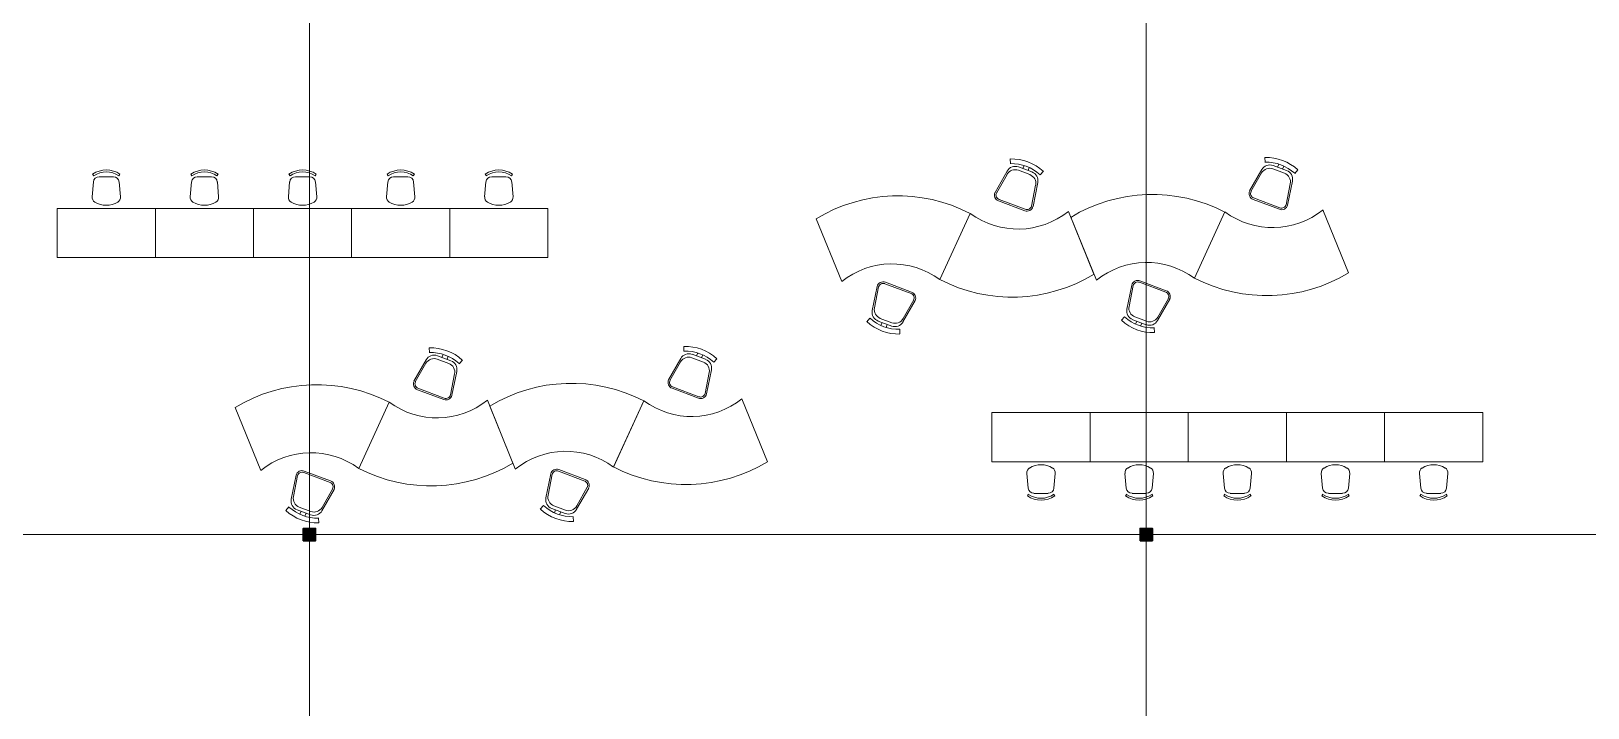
# Model space of a CAD drawing. Header units: metres. Extents: x -71 to 881, y -503 to 661.
# Drawn here: x -58.52 to -39.49, y 163 to 171.27 of the extents above; entities that cross this region are included whole.
import ezdxf

# ---------------------------------------------------------------- set-up
doc = ezdxf.new("R2010")
doc.units = ezdxf.units.M
for name, color, linetype, lineweight in [('07. Mobiliário', 51, 'Continuous', 5), ('12. Eixos', 4, 'Continuous', 15), ('Parede', 6, 'Continuous', 30)]:
    doc.layers.add(name, color=color, linetype=linetype, lineweight=lineweight)

# ---------------------------------------------------------------- blocks, each defined once
blk = doc.blocks.new('A$C2A713438')
at = {"ltscale": 600}
for p, q in [((1297, 1240), (682, 1897)), ((24, 108), (863, 108))]:
    blk.add_line(p, q, dxfattribs=at)
for p, q in [((1309, 859), (1074, 604)), ((1324, 846), (1088, 591)), ((1408, 847), (1572, 638)), ((1423, 859), (1610, 621)), ((1084, 490), (1336, 323)), ((1095, 506), (1316, 360)), ((1567, 489), (1464, 378)), ((1605, 472), (1485, 341)), ((1594, 401), (1565, 428)), ((1679, 549), (1734, 529)), ((1413, 261), (1439, 207)), ((1548, 352), (1519, 379))]:
    blk.add_line(p, q)
for centre, radius, start, end in [((1949, 415), 1949, 130.5371, 189.0756), ((1815, 392), 993, 121.3995, 196.6476)]:
    blk.add_arc(centre, radius, start, end, dxfattribs=at)
for centre, radius, start, end in [((1366, 807), 76.8, 41.653, 137.3636), ((1366, 807), 57.6, 41.653, 137.3636), ((1130, 552), 76.8, 137.3636, 233.0742), ((1130, 552), 57.6, 137.3636, 233.0742), ((1482, 567), 115, 317.3636, 38.2399), ((1520, 550), 115, 317.3636, 38.2399), ((1192, 732), 521, 295.2227, 339.5045), ((1192, 732), 579, 295.2227, 339.5045), ((1379, 456), 115, 236.4873, 317.3636), ((1400, 419), 115, 236.4873, 317.3636)]:
    blk.add_arc(centre, radius, start, end)
blk = doc.blocks.new('A$C63C33222')
at = {"linetype": 'Continuous'}
for p, q in [((1.07, 1.2), (0.47, 1.2)), ((0.47, 1.2), (0.47, 0)), ((1.07, 0), (1.07, 1.2)), ((0.47, 0), (1.07, 0))]:
    blk.add_line(p, q, dxfattribs=at)
for p, q in [((0.052, 0.767), (0.071, 0.753)), ((0.327, 0.774), (0.147, 0.758)), ((0.083, 0.687), (0.083, 0.513)), ((0.071, 0.447), (0.052, 0.433)), ((0.147, 0.442), (0.327, 0.426))]:
    blk.add_line(p, q)
for centre, radius, start, end in [((0.295, 0.6), 0.295, 145.6197, 214.3803), ((0.333, 0.703), 0.0708, 31.593, 94.9697), ((0.295, 0.6), 0.272, 145.6197, 214.3803), ((0.154, 0.687), 0.0708, 94.9697, 180), ((0.165, 0.6), 0.267, 328.407, 31.593), ((0.154, 0.513), 0.0708, 180, 265.0303), ((0.333, 0.497), 0.0708, 265.0303, 328.407)]:
    blk.add_arc(centre, radius, start, end)
blk = doc.blocks.new('pilar')
h = blk.add_hatch(color=6)
h.dxf.hatch_style = 1
h.paths.add_polyline_path([(581.948, 175.423), (582.098, 175.423), (582.098, 175.573), (581.948, 175.573)])
at = {"layer": 'Parede'}
blk.add_lwpolyline([(581.948, 175.423), (582.098, 175.423), (582.098, 175.573), (581.948, 175.573)], close=True, dxfattribs=at)

msp = doc.modelspace()

# ---------------------------------------------------------------- linework, layer by layer
at = {"layer": '12. Eixos'}
for p, q in [((-55.116, 189.288), (-55.116, 151.309)), ((-44.885, 189.288), (-44.885, 151.309)), ((-70.467, 165.121), (-2.196, 165.121))]:
    msp.add_line(p, q, dxfattribs=at)

# ---------------------------------------------------------------- block references
for p in [(-637.14, -10.377), (-637.14, -10.377), (-626.909, -10.377), (-626.909, -10.377)]:
    msp.add_blockref('pilar', p)
at = {"layer": '07. Mobiliário', "xscale": 0.0009892729439809533, "yscale": 0.0009892729439809533, "zscale": 0.0009892729439809533}
for p, rotation in [((-45.417, 168.321), 112.1653133490602), ((-42.304, 168.339), 112.1653133490602), ((-49.03, 168.964), 292.1653133511364), ((-45.917, 168.981), 292.1653133511364), ((-52.521, 166.013), 112.1653133490602), ((-49.408, 166.03), 112.1653133490602), ((-56.134, 166.656), 292.1653133511364), ((-53.021, 166.673), 292.1653133511364)]:
    msp.add_blockref('A$C2A713438', p, dxfattribs=dict(at, rotation=rotation))
at = {"layer": '07. Mobiliário'}
for p, rotation in [((-58.201, 169.578), 270), ((-57.001, 169.578), 270), ((-55.801, 169.578), 270), ((-54.601, 169.578), 270), ((-53.401, 169.578), 270), ((-45.572, 165.542), 89.99999999999999), ((-44.372, 165.542), 89.99999999999999), ((-43.172, 165.542), 89.99999999999999), ((-41.972, 165.542), 89.99999999999999), ((-40.772, 165.542), 89.99999999999999)]:
    msp.add_blockref('A$C63C33222', p, dxfattribs=dict(at, rotation=rotation))

doc.saveas('drawing.dxf')
